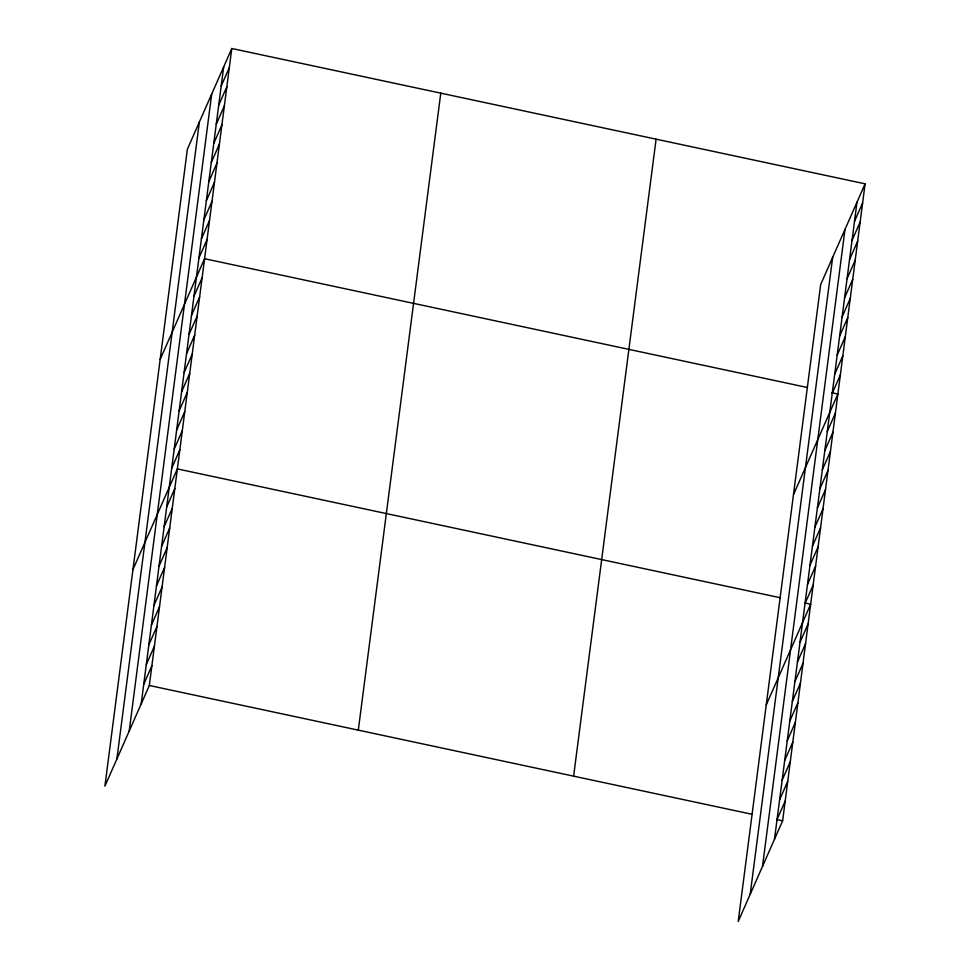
<?xml version="1.0" encoding="UTF-8"?>
<svg xmlns="http://www.w3.org/2000/svg" width="970" height="970" viewBox="0 0 970 970"><rect width="100%" height="100%" fill="white"/><g stroke="black" fill="none" stroke-linecap="round" stroke-linejoin="round"><path stroke-width="1.45" d="M116.885 759.025L199.359 122.038M129.216 731.053L211.69 94.054M141.196 703.905L223.67 66.906M231.794 48.5L187.38 149.186L104.905 786.173L149.319 685.487L231.794 48.5L865.094 183.827L782.62 820.814L738.206 921.5L820.681 284.513L865.094 183.827M358.306 730.143L440.78 93.156M573.622 776.158L656.096 139.171M750.186 894.352L832.66 257.365M762.517 866.38L844.991 229.381M774.496 839.232L856.971 202.233M221.196 86.015L229.32 67.609M218.723 105.124L226.847 86.718M216.249 124.233L224.361 105.827M213.776 143.342L221.887 124.936M211.302 162.463L219.414 144.045M208.829 181.572L216.94 163.154M206.355 200.681L214.467 182.263M203.882 219.79L211.993 201.372M201.396 238.899L209.52 220.493M198.923 258.008L207.046 239.602M160.171 359.385L204.573 258.711L807.392 387.515M193.976 296.226L202.1 277.82M191.502 315.335L199.626 296.929M189.029 334.444L197.152 316.038M186.555 353.553L194.679 335.147M184.082 372.662L192.206 354.256M181.608 391.771L189.732 373.365M179.135 410.88L187.258 392.474M176.661 429.989L184.785 411.583M174.188 449.098L182.299 430.692M171.714 468.207L179.826 449.801M132.951 569.596L177.352 468.91L780.183 597.726M166.682 507.007L174.806 488.601M164.136 526.698L172.26 508.292M161.59 546.389L169.714 527.983M159.044 566.08L167.155 547.674M156.497 585.771L164.609 567.353M153.939 605.45L162.063 587.044M151.393 625.141L159.516 606.735M148.846 644.832L156.958 626.426M146.3 664.523L154.412 646.117M143.742 684.214L151.866 665.796M854.497 221.342L862.621 202.936M852.024 240.451L860.147 222.045M849.55 259.56L857.674 241.154M847.077 278.669L855.188 260.263M844.603 297.79L852.715 279.372M842.13 316.899L850.241 298.481M839.656 336.008L847.768 317.59M837.183 355.117L845.294 336.699M834.709 374.226L842.821 355.82M832.224 393.335L840.347 374.929M793.472 494.712L837.874 394.038L832.066 392.789M827.277 431.553L835.4 413.147M824.803 450.662L832.927 432.256M822.33 469.771L830.453 451.365M819.856 488.88L827.98 470.474M817.383 507.989L825.506 489.583M814.909 527.098L823.033 508.692M812.436 546.207L820.559 527.801M809.962 565.316L818.086 546.91M807.489 584.425L815.612 566.019M805.015 603.534L813.127 585.128M766.251 704.923L810.653 604.237L804.857 603M799.995 642.334L808.107 623.928M797.437 662.025L805.561 643.619M794.891 681.716L803.014 663.31M792.344 701.407L800.456 683.001M789.798 721.098L797.91 702.68M787.24 740.777L795.364 722.371M784.694 760.468L792.817 742.062M782.147 780.159L790.259 761.753M779.601 799.85L787.713 781.444M777.043 819.541L785.166 801.123M149.319 685.487L752.138 814.303M776.812 819.577L782.62 820.814"/></g></svg>
